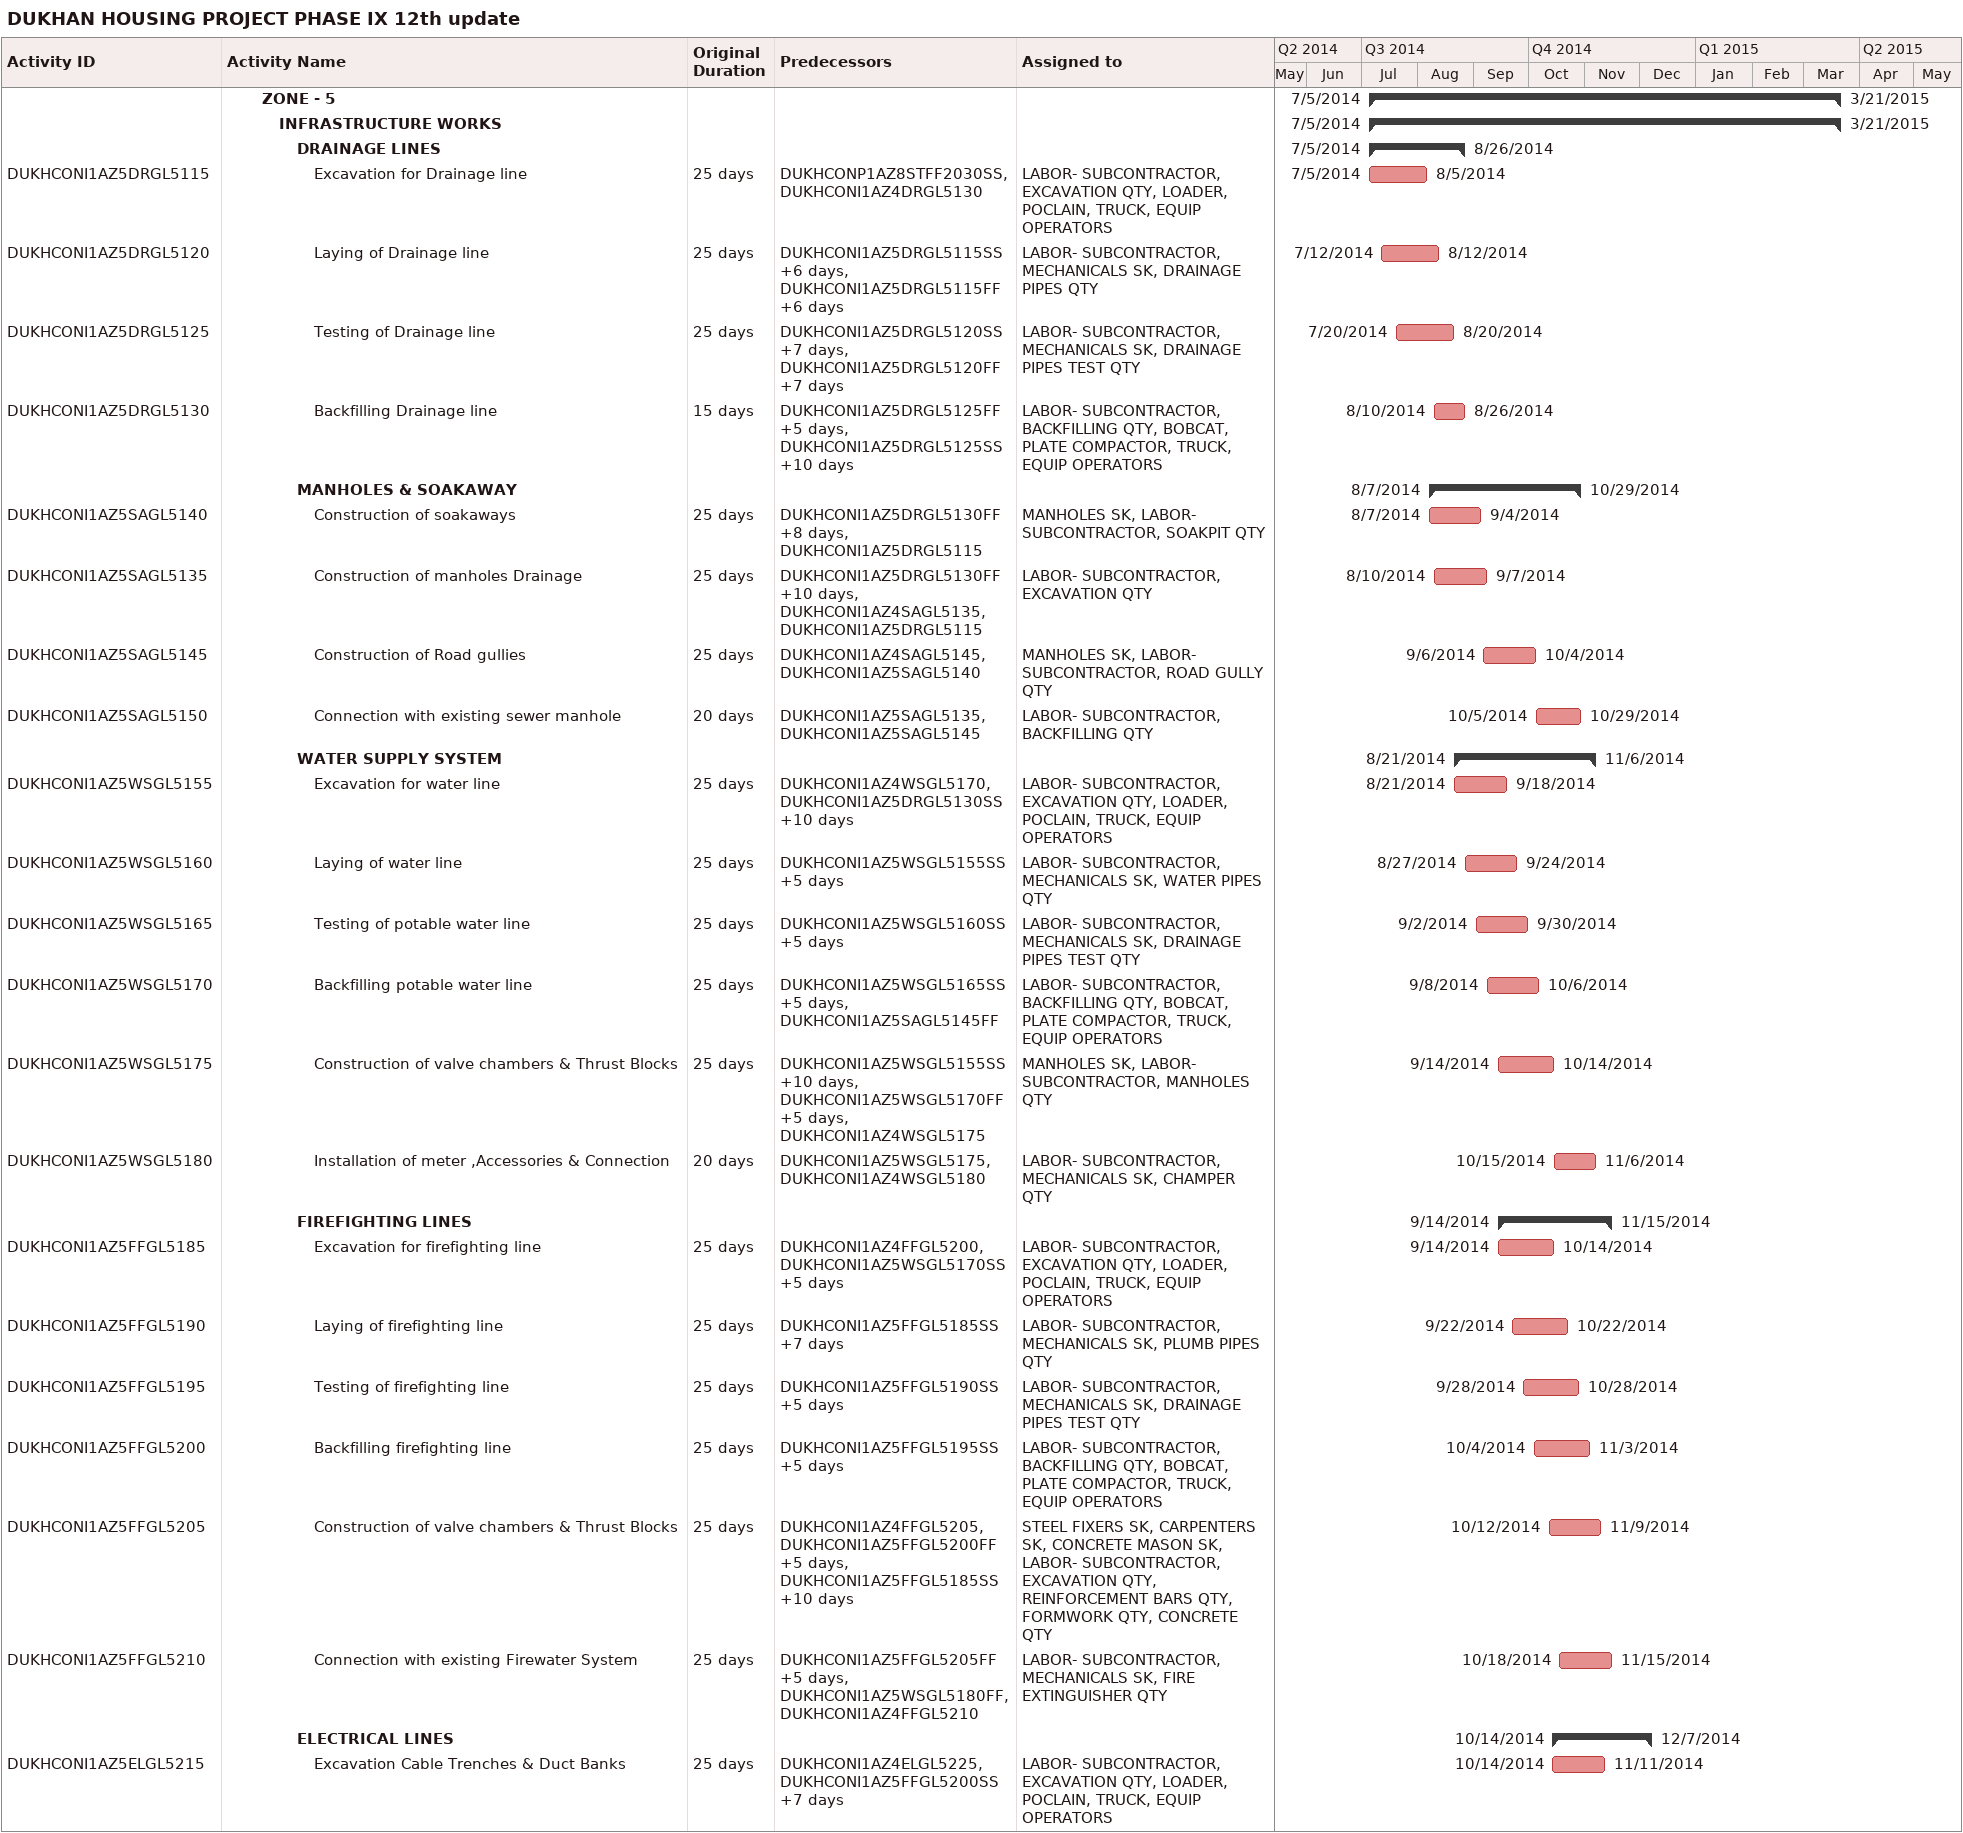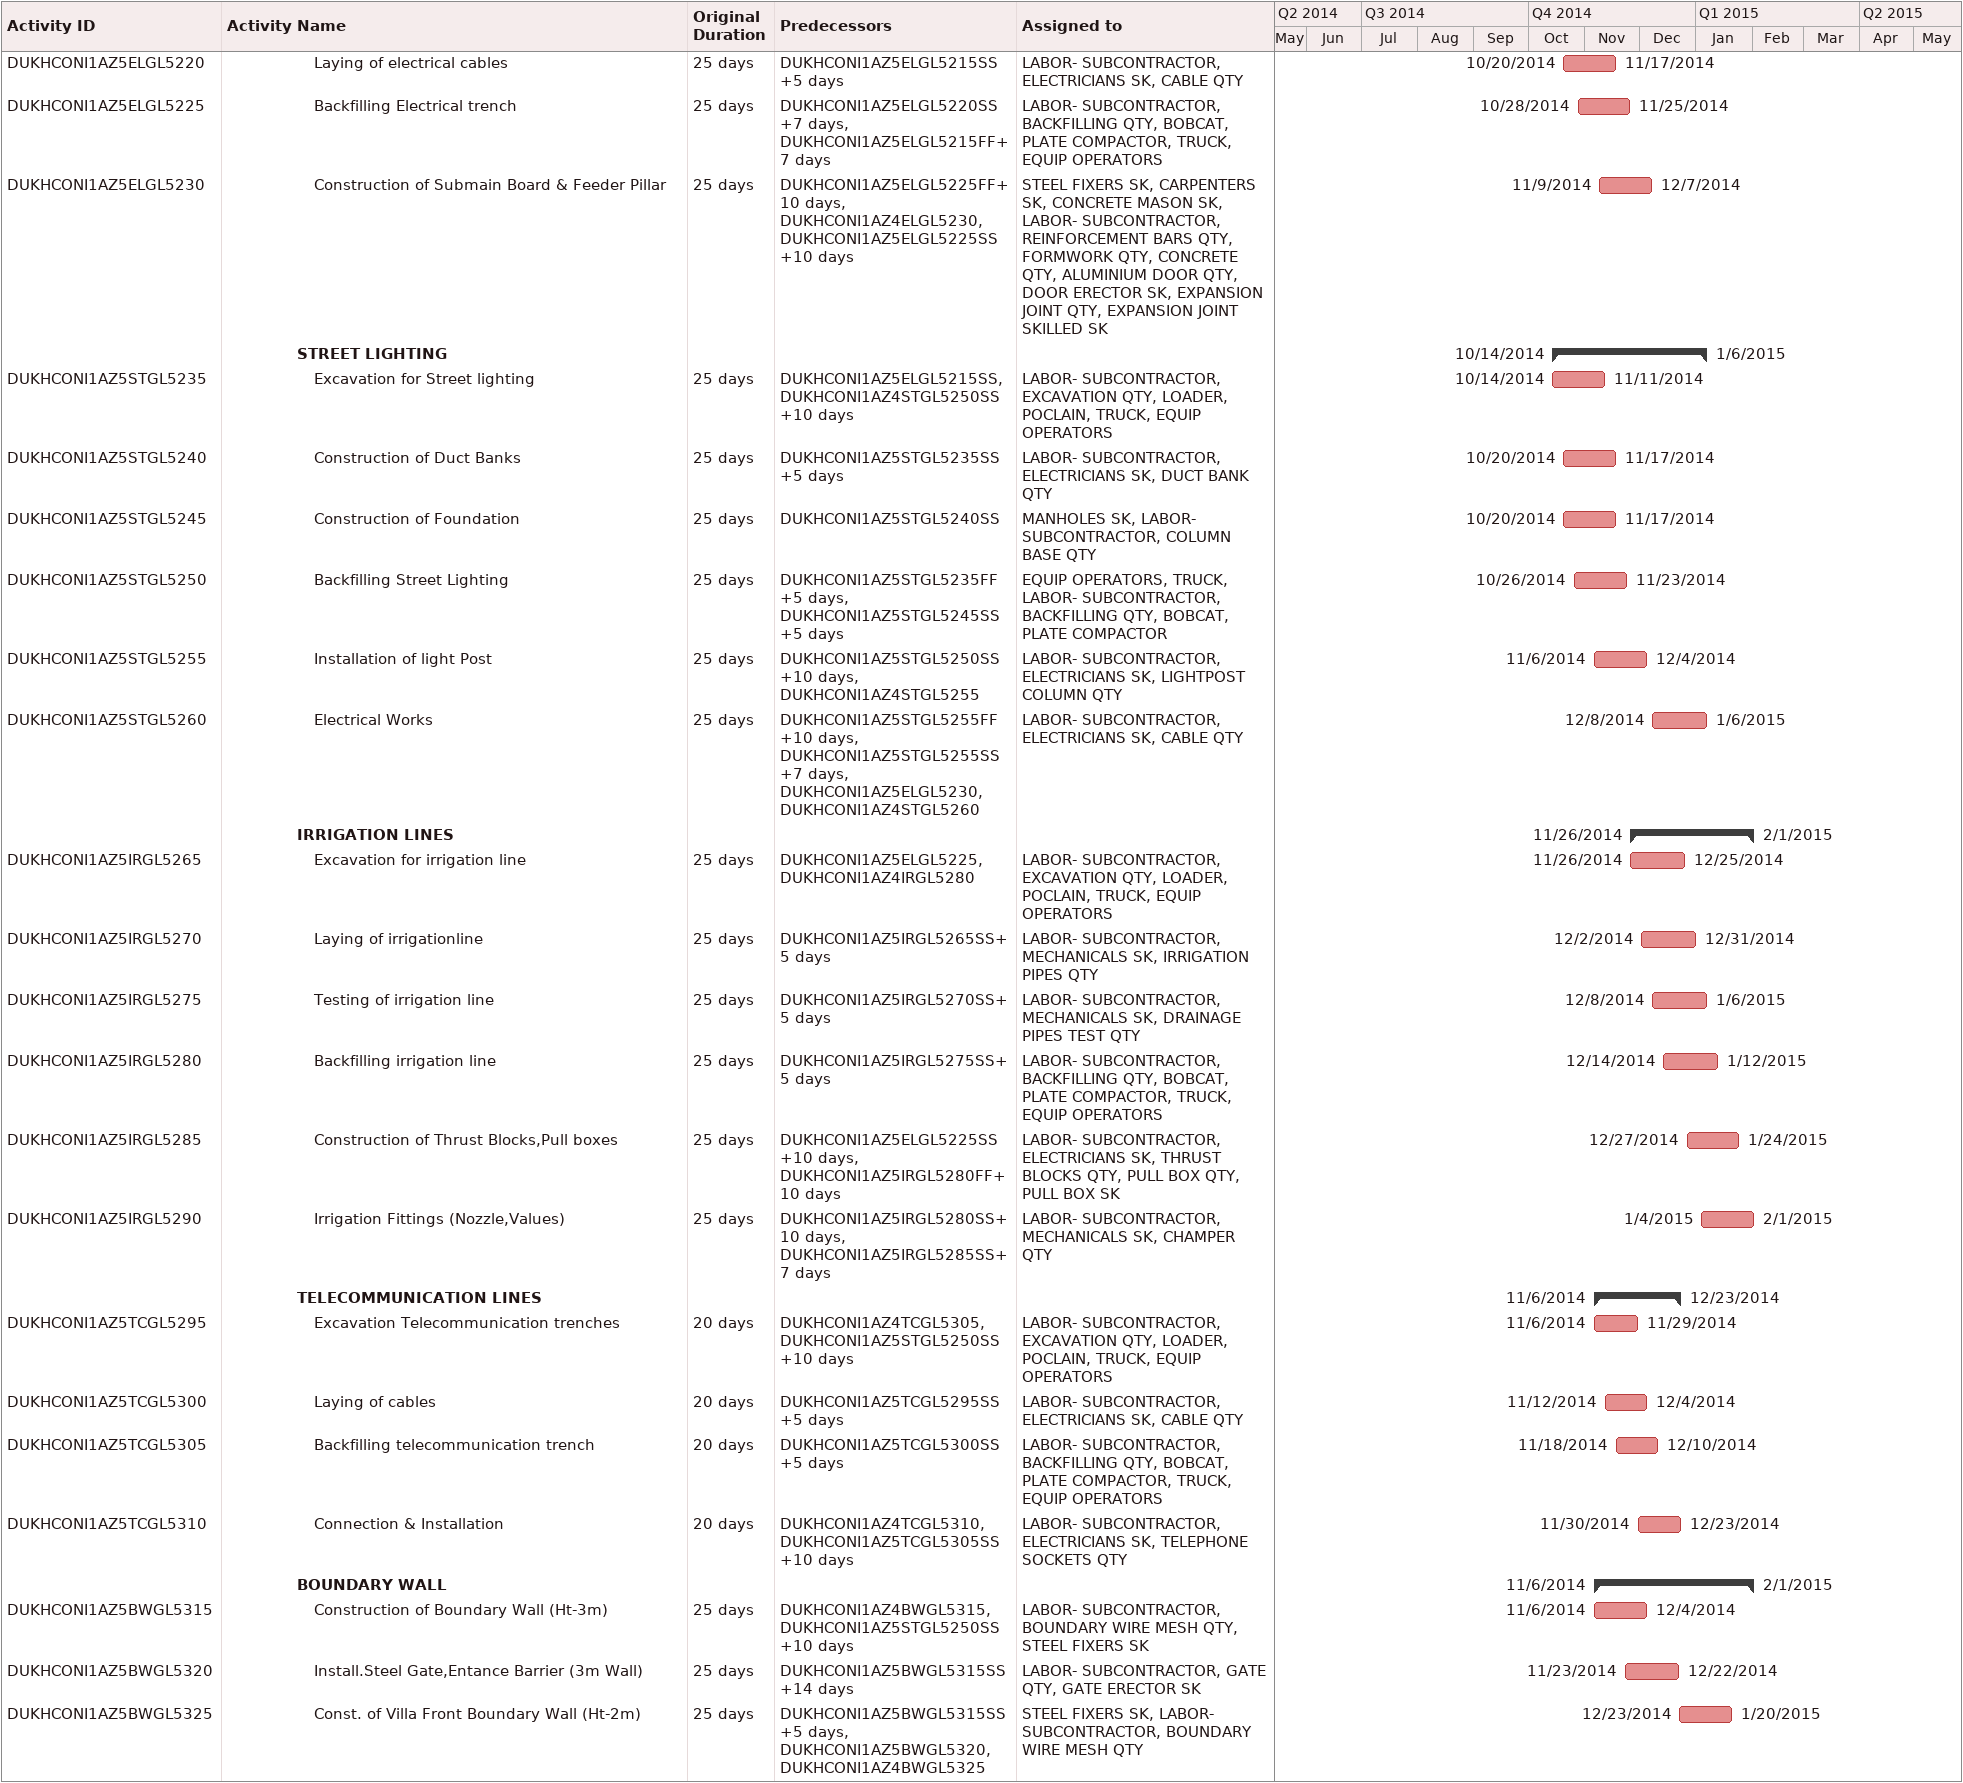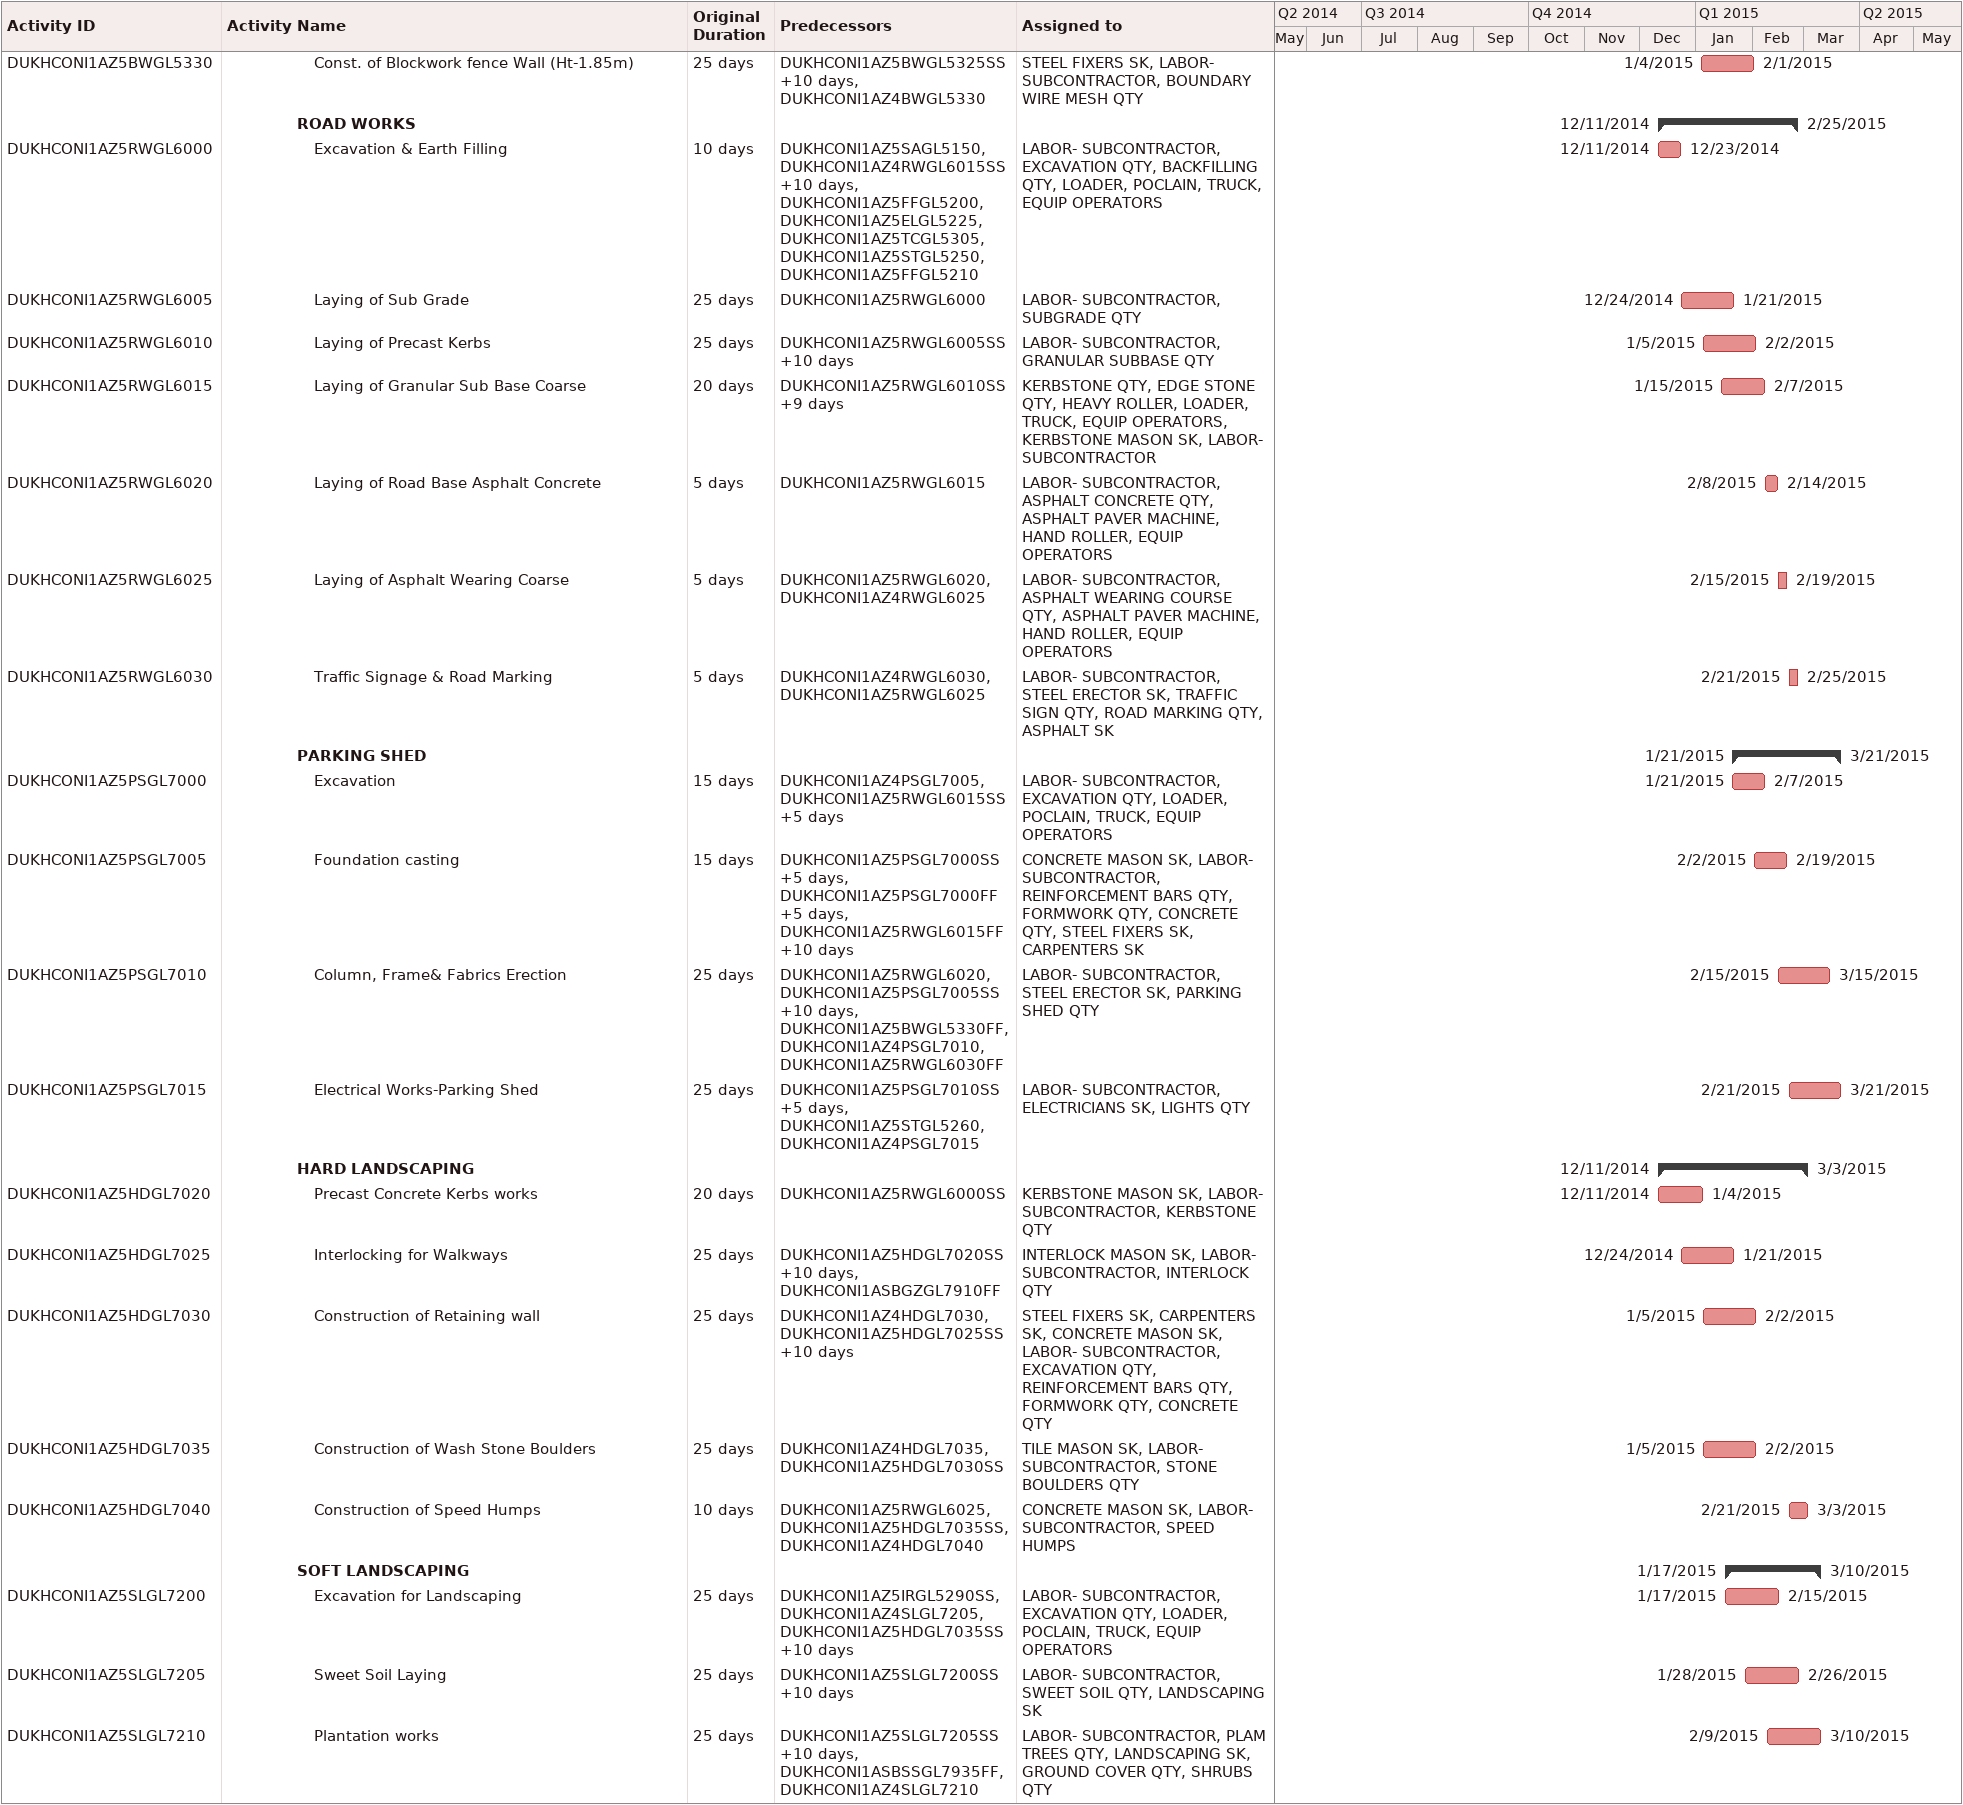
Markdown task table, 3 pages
DUKHAN HOUSING PROJECT PHASE IX 12th update

| ID | Level | Task | Original duration | Start | Finish | Predecessors | Resources |
|---|---|---|---|---|---|---|---|
|  | 3 | **ZONE - 5** |  | 2014-07-05 | 2015-03-21 |  |  |
|  | 4 | **INFRASTRUCTURE WORKS** |  | 2014-07-05 | 2015-03-21 |  |  |
|  | 5 | **DRAINAGE LINES** |  | 2014-07-05 | 2014-08-26 |  |  |
| DUKHCONI1AZ5DRGL5115 | 6 | Excavation for Drainage line | 25d | 2014-07-05 | 2014-08-05 | DUKHCONP1AZ8STFF2030SS, DUKHCONI1AZ4DRGL5130 | LABOR- SUBCONTRACTOR, EXCAVATION QTY, LOADER, POCLAIN, TRUCK, EQUIP OPERATORS |
| DUKHCONI1AZ5DRGL5120 | 6 | Laying of Drainage line | 25d | 2014-07-12 | 2014-08-12 | DUKHCONI1AZ5DRGL5115SS+6d, DUKHCONI1AZ5DRGL5115FF+6d | LABOR- SUBCONTRACTOR, MECHANICALS SK, DRAINAGE PIPES QTY |
| DUKHCONI1AZ5DRGL5125 | 6 | Testing of Drainage line | 25d | 2014-07-20 | 2014-08-20 | DUKHCONI1AZ5DRGL5120SS+7d, DUKHCONI1AZ5DRGL5120FF+7d | LABOR- SUBCONTRACTOR, MECHANICALS SK, DRAINAGE PIPES TEST QTY |
| DUKHCONI1AZ5DRGL5130 | 6 | Backfilling Drainage line | 15d | 2014-08-10 | 2014-08-26 | DUKHCONI1AZ5DRGL5125FF+5d, DUKHCONI1AZ5DRGL5125SS+10d | LABOR- SUBCONTRACTOR, BACKFILLING QTY, BOBCAT, PLATE COMPACTOR, TRUCK, EQUIP OPERATORS |
|  | 5 | **MANHOLES & SOAKAWAY** |  | 2014-08-07 | 2014-10-29 |  |  |
| DUKHCONI1AZ5SAGL5140 | 6 | Construction of soakaways | 25d | 2014-08-07 | 2014-09-04 | DUKHCONI1AZ5DRGL5130FF+8d, DUKHCONI1AZ5DRGL5115 | MANHOLES SK, LABOR- SUBCONTRACTOR, SOAKPIT QTY |
| DUKHCONI1AZ5SAGL5135 | 6 | Construction of manholes Drainage | 25d | 2014-08-10 | 2014-09-07 | DUKHCONI1AZ5DRGL5130FF+10d, DUKHCONI1AZ4SAGL5135, DUKHCONI1AZ5DRGL5115 | LABOR- SUBCONTRACTOR, EXCAVATION QTY |
| DUKHCONI1AZ5SAGL5145 | 6 | Construction of Road gullies | 25d | 2014-09-06 | 2014-10-04 | DUKHCONI1AZ4SAGL5145, DUKHCONI1AZ5SAGL5140 | MANHOLES SK, LABOR- SUBCONTRACTOR, ROAD GULLY QTY |
| DUKHCONI1AZ5SAGL5150 | 6 | Connection with existing sewer manhole | 20d | 2014-10-05 | 2014-10-29 | DUKHCONI1AZ5SAGL5135, DUKHCONI1AZ5SAGL5145 | LABOR- SUBCONTRACTOR, BACKFILLING QTY |
|  | 5 | **WATER SUPPLY SYSTEM** |  | 2014-08-21 | 2014-11-06 |  |  |
| DUKHCONI1AZ5WSGL5155 | 6 | Excavation for water line | 25d | 2014-08-21 | 2014-09-18 | DUKHCONI1AZ4WSGL5170, DUKHCONI1AZ5DRGL5130SS+10d | LABOR- SUBCONTRACTOR, EXCAVATION QTY, LOADER, POCLAIN, TRUCK, EQUIP OPERATORS |
| DUKHCONI1AZ5WSGL5160 | 6 | Laying of water line | 25d | 2014-08-27 | 2014-09-24 | DUKHCONI1AZ5WSGL5155SS+5d | LABOR- SUBCONTRACTOR, MECHANICALS SK, WATER PIPES QTY |
| DUKHCONI1AZ5WSGL5165 | 6 | Testing of potable water line | 25d | 2014-09-02 | 2014-09-30 | DUKHCONI1AZ5WSGL5160SS+5d | LABOR- SUBCONTRACTOR, MECHANICALS SK, DRAINAGE PIPES TEST QTY |
| DUKHCONI1AZ5WSGL5170 | 6 | Backfilling potable water line | 25d | 2014-09-08 | 2014-10-06 | DUKHCONI1AZ5WSGL5165SS+5d, DUKHCONI1AZ5SAGL5145FF | LABOR- SUBCONTRACTOR, BACKFILLING QTY, BOBCAT, PLATE COMPACTOR, TRUCK, EQUIP OPERATORS |
| DUKHCONI1AZ5WSGL5175 | 6 | Construction of valve chambers & Thrust Blocks | 25d | 2014-09-14 | 2014-10-14 | DUKHCONI1AZ5WSGL5155SS+10d, DUKHCONI1AZ5WSGL5170FF+5d, DUKHCONI1AZ4WSGL5175 | MANHOLES SK, LABOR- SUBCONTRACTOR, MANHOLES QTY |
| DUKHCONI1AZ5WSGL5180 | 6 | Installation of meter ,Accessories & Connection | 20d | 2014-10-15 | 2014-11-06 | DUKHCONI1AZ5WSGL5175, DUKHCONI1AZ4WSGL5180 | LABOR- SUBCONTRACTOR, MECHANICALS SK, CHAMPER QTY |
|  | 5 | **FIREFIGHTING LINES** |  | 2014-09-14 | 2014-11-15 |  |  |
| DUKHCONI1AZ5FFGL5185 | 6 | Excavation for firefighting line | 25d | 2014-09-14 | 2014-10-14 | DUKHCONI1AZ4FFGL5200, DUKHCONI1AZ5WSGL5170SS+5d | LABOR- SUBCONTRACTOR, EXCAVATION QTY, LOADER, POCLAIN, TRUCK, EQUIP OPERATORS |
| DUKHCONI1AZ5FFGL5190 | 6 | Laying of firefighting line | 25d | 2014-09-22 | 2014-10-22 | DUKHCONI1AZ5FFGL5185SS+7d | LABOR- SUBCONTRACTOR, MECHANICALS SK, PLUMB PIPES QTY |
| DUKHCONI1AZ5FFGL5195 | 6 | Testing of firefighting line | 25d | 2014-09-28 | 2014-10-28 | DUKHCONI1AZ5FFGL5190SS+5d | LABOR- SUBCONTRACTOR, MECHANICALS SK, DRAINAGE PIPES TEST QTY |
| DUKHCONI1AZ5FFGL5200 | 6 | Backfilling firefighting line | 25d | 2014-10-04 | 2014-11-03 | DUKHCONI1AZ5FFGL5195SS+5d | LABOR- SUBCONTRACTOR, BACKFILLING QTY, BOBCAT, PLATE COMPACTOR, TRUCK, EQUIP OPERATORS |
| DUKHCONI1AZ5FFGL5205 | 6 | Construction of valve chambers & Thrust Blocks | 25d | 2014-10-12 | 2014-11-09 | DUKHCONI1AZ4FFGL5205, DUKHCONI1AZ5FFGL5200FF+5d, DUKHCONI1AZ5FFGL5185SS+10d | STEEL FIXERS SK, CARPENTERS SK, CONCRETE MASON SK, LABOR- SUBCONTRACTOR, EXCAVATION QTY, REINFORCEMENT BARS QTY, FORMWORK QTY, CONCRETE QTY |
| DUKHCONI1AZ5FFGL5210 | 6 | Connection with existing Firewater System | 25d | 2014-10-18 | 2014-11-15 | DUKHCONI1AZ5FFGL5205FF+5d, DUKHCONI1AZ5WSGL5180FF, DUKHCONI1AZ4FFGL5210 | LABOR- SUBCONTRACTOR, MECHANICALS SK, FIRE EXTINGUISHER QTY |
|  | 5 | **ELECTRICAL LINES** |  | 2014-10-14 | 2014-12-07 |  |  |
| DUKHCONI1AZ5ELGL5215 | 6 | Excavation Cable Trenches & Duct Banks | 25d | 2014-10-14 | 2014-11-11 | DUKHCONI1AZ4ELGL5225, DUKHCONI1AZ5FFGL5200SS+7d | LABOR- SUBCONTRACTOR, EXCAVATION QTY, LOADER, POCLAIN, TRUCK, EQUIP OPERATORS |
| DUKHCONI1AZ5ELGL5220 | 6 | Laying of electrical cables | 25d | 2014-10-20 | 2014-11-17 | DUKHCONI1AZ5ELGL5215SS+5d | LABOR- SUBCONTRACTOR, ELECTRICIANS SK, CABLE QTY |
| DUKHCONI1AZ5ELGL5225 | 6 | Backfilling Electrical trench | 25d | 2014-10-28 | 2014-11-25 | DUKHCONI1AZ5ELGL5220SS+7d, DUKHCONI1AZ5ELGL5215FF+7d | LABOR- SUBCONTRACTOR, BACKFILLING QTY, BOBCAT, PLATE COMPACTOR, TRUCK, EQUIP OPERATORS |
| DUKHCONI1AZ5ELGL5230 | 6 | Construction of Submain Board & Feeder Pillar | 25d | 2014-11-09 | 2014-12-07 | DUKHCONI1AZ5ELGL5225FF+10d, DUKHCONI1AZ4ELGL5230, DUKHCONI1AZ5ELGL5225SS+10d | STEEL FIXERS SK, CARPENTERS SK, CONCRETE MASON SK, LABOR- SUBCONTRACTOR, REINFORCEMENT BARS QTY, FORMWORK QTY, CONCRETE QTY, ALUMINIUM DOOR QTY, DOOR ERECTOR SK, EXPANSION JOINT QTY, EXPANSION JOINT SKILLED SK |
|  | 5 | **STREET LIGHTING** |  | 2014-10-14 | 2015-01-06 |  |  |
| DUKHCONI1AZ5STGL5235 | 6 | Excavation for Street lighting | 25d | 2014-10-14 | 2014-11-11 | DUKHCONI1AZ5ELGL5215SS, DUKHCONI1AZ4STGL5250SS+10d | LABOR- SUBCONTRACTOR, EXCAVATION QTY, LOADER, POCLAIN, TRUCK, EQUIP OPERATORS |
| DUKHCONI1AZ5STGL5240 | 6 | Construction of Duct Banks | 25d | 2014-10-20 | 2014-11-17 | DUKHCONI1AZ5STGL5235SS+5d | LABOR- SUBCONTRACTOR, ELECTRICIANS SK, DUCT BANK QTY |
| DUKHCONI1AZ5STGL5245 | 6 | Construction of Foundation | 25d | 2014-10-20 | 2014-11-17 | DUKHCONI1AZ5STGL5240SS | MANHOLES SK, LABOR- SUBCONTRACTOR, COLUMN BASE QTY |
| DUKHCONI1AZ5STGL5250 | 6 | Backfilling Street Lighting | 25d | 2014-10-26 | 2014-11-23 | DUKHCONI1AZ5STGL5235FF+5d, DUKHCONI1AZ5STGL5245SS+5d | EQUIP OPERATORS, TRUCK, LABOR- SUBCONTRACTOR, BACKFILLING QTY, BOBCAT, PLATE COMPACTOR |
| DUKHCONI1AZ5STGL5255 | 6 | Installation of light Post | 25d | 2014-11-06 | 2014-12-04 | DUKHCONI1AZ5STGL5250SS+10d, DUKHCONI1AZ4STGL5255 | LABOR- SUBCONTRACTOR, ELECTRICIANS SK, LIGHTPOST COLUMN QTY |
| DUKHCONI1AZ5STGL5260 | 6 | Electrical Works | 25d | 2014-12-08 | 2015-01-06 | DUKHCONI1AZ5STGL5255FF+10d, DUKHCONI1AZ5STGL5255SS+7d, DUKHCONI1AZ5ELGL5230, DUKHCONI1AZ4STGL5260 | LABOR- SUBCONTRACTOR, ELECTRICIANS SK, CABLE QTY |
|  | 5 | **IRRIGATION LINES** |  | 2014-11-26 | 2015-02-01 |  |  |
| DUKHCONI1AZ5IRGL5265 | 6 | Excavation for irrigation line | 25d | 2014-11-26 | 2014-12-25 | DUKHCONI1AZ5ELGL5225, DUKHCONI1AZ4IRGL5280 | LABOR- SUBCONTRACTOR, EXCAVATION QTY, LOADER, POCLAIN, TRUCK, EQUIP OPERATORS |
| DUKHCONI1AZ5IRGL5270 | 6 | Laying of irrigationline | 25d | 2014-12-02 | 2014-12-31 | DUKHCONI1AZ5IRGL5265SS+5d | LABOR- SUBCONTRACTOR, MECHANICALS SK, IRRIGATION PIPES QTY |
| DUKHCONI1AZ5IRGL5275 | 6 | Testing of irrigation line | 25d | 2014-12-08 | 2015-01-06 | DUKHCONI1AZ5IRGL5270SS+5d | LABOR- SUBCONTRACTOR, MECHANICALS SK, DRAINAGE PIPES TEST QTY |
| DUKHCONI1AZ5IRGL5280 | 6 | Backfilling irrigation line | 25d | 2014-12-14 | 2015-01-12 | DUKHCONI1AZ5IRGL5275SS+5d | LABOR- SUBCONTRACTOR, BACKFILLING QTY, BOBCAT, PLATE COMPACTOR, TRUCK, EQUIP OPERATORS |
| DUKHCONI1AZ5IRGL5285 | 6 | Construction of Thrust Blocks,Pull boxes | 25d | 2014-12-27 | 2015-01-24 | DUKHCONI1AZ5ELGL5225SS+10d, DUKHCONI1AZ5IRGL5280FF+10d | LABOR- SUBCONTRACTOR, ELECTRICIANS SK, THRUST BLOCKS QTY, PULL BOX QTY, PULL BOX SK |
| DUKHCONI1AZ5IRGL5290 | 6 | Irrigation Fittings (Nozzle,Values) | 25d | 2015-01-04 | 2015-02-01 | DUKHCONI1AZ5IRGL5280SS+10d, DUKHCONI1AZ5IRGL5285SS+7d | LABOR- SUBCONTRACTOR, MECHANICALS SK, CHAMPER QTY |
|  | 5 | **TELECOMMUNICATION LINES** |  | 2014-11-06 | 2014-12-23 |  |  |
| DUKHCONI1AZ5TCGL5295 | 6 | Excavation Telecommunication trenches | 20d | 2014-11-06 | 2014-11-29 | DUKHCONI1AZ4TCGL5305, DUKHCONI1AZ5STGL5250SS+10d | LABOR- SUBCONTRACTOR, EXCAVATION QTY, LOADER, POCLAIN, TRUCK, EQUIP OPERATORS |
| DUKHCONI1AZ5TCGL5300 | 6 | Laying of cables | 20d | 2014-11-12 | 2014-12-04 | DUKHCONI1AZ5TCGL5295SS+5d | LABOR- SUBCONTRACTOR, ELECTRICIANS SK, CABLE QTY |
| DUKHCONI1AZ5TCGL5305 | 6 | Backfilling telecommunication trench | 20d | 2014-11-18 | 2014-12-10 | DUKHCONI1AZ5TCGL5300SS+5d | LABOR- SUBCONTRACTOR, BACKFILLING QTY, BOBCAT, PLATE COMPACTOR, TRUCK, EQUIP OPERATORS |
| DUKHCONI1AZ5TCGL5310 | 6 | Connection & Installation | 20d | 2014-11-30 | 2014-12-23 | DUKHCONI1AZ4TCGL5310, DUKHCONI1AZ5TCGL5305SS+10d | LABOR- SUBCONTRACTOR, ELECTRICIANS SK, TELEPHONE SOCKETS QTY |
|  | 5 | **BOUNDARY WALL** |  | 2014-11-06 | 2015-02-01 |  |  |
| DUKHCONI1AZ5BWGL5315 | 6 | Construction of Boundary Wall (Ht-3m) | 25d | 2014-11-06 | 2014-12-04 | DUKHCONI1AZ4BWGL5315, DUKHCONI1AZ5STGL5250SS+10d | LABOR- SUBCONTRACTOR, BOUNDARY WIRE MESH QTY, STEEL FIXERS SK |
| DUKHCONI1AZ5BWGL5320 | 6 | Install.Steel Gate,Entance Barrier (3m Wall) | 25d | 2014-11-23 | 2014-12-22 | DUKHCONI1AZ5BWGL5315SS+14d | LABOR- SUBCONTRACTOR, GATE QTY, GATE ERECTOR SK |
| DUKHCONI1AZ5BWGL5325 | 6 | Const. of Villa Front Boundary Wall (Ht-2m) | 25d | 2014-12-23 | 2015-01-20 | DUKHCONI1AZ5BWGL5315SS+5d, DUKHCONI1AZ5BWGL5320, DUKHCONI1AZ4BWGL5325 | STEEL FIXERS SK, LABOR- SUBCONTRACTOR, BOUNDARY WIRE MESH QTY |
| DUKHCONI1AZ5BWGL5330 | 6 | Const. of Blockwork fence Wall (Ht-1.85m) | 25d | 2015-01-04 | 2015-02-01 | DUKHCONI1AZ5BWGL5325SS+10d, DUKHCONI1AZ4BWGL5330 | STEEL FIXERS SK, LABOR- SUBCONTRACTOR, BOUNDARY WIRE MESH QTY |
|  | 5 | **ROAD WORKS** |  | 2014-12-11 | 2015-02-25 |  |  |
| DUKHCONI1AZ5RWGL6000 | 6 | Excavation & Earth Filling | 10d | 2014-12-11 | 2014-12-23 | DUKHCONI1AZ5SAGL5150, DUKHCONI1AZ4RWGL6015SS+10d, DUKHCONI1AZ5FFGL5200, DUKHCONI1AZ5ELGL5225, DUKHCONI1AZ5TCGL5305, DUKHCONI1AZ5STGL5250, DUKHCONI1AZ5FFGL5210 | LABOR- SUBCONTRACTOR, EXCAVATION QTY, BACKFILLING QTY, LOADER, POCLAIN, TRUCK, EQUIP OPERATORS |
| DUKHCONI1AZ5RWGL6005 | 6 | Laying of Sub Grade | 25d | 2014-12-24 | 2015-01-21 | DUKHCONI1AZ5RWGL6000 | LABOR- SUBCONTRACTOR, SUBGRADE QTY |
| DUKHCONI1AZ5RWGL6010 | 6 | Laying of Precast Kerbs | 25d | 2015-01-05 | 2015-02-02 | DUKHCONI1AZ5RWGL6005SS+10d | LABOR- SUBCONTRACTOR, GRANULAR SUBBASE QTY |
| DUKHCONI1AZ5RWGL6015 | 6 | Laying of Granular Sub Base Coarse | 20d | 2015-01-15 | 2015-02-07 | DUKHCONI1AZ5RWGL6010SS+9d | KERBSTONE QTY, EDGE STONE QTY, HEAVY ROLLER, LOADER, TRUCK, EQUIP OPERATORS, KERBSTONE MASON SK, LABOR- SUBCONTRACTOR |
| DUKHCONI1AZ5RWGL6020 | 6 | Laying of Road Base Asphalt Concrete | 5d | 2015-02-08 | 2015-02-14 | DUKHCONI1AZ5RWGL6015 | LABOR- SUBCONTRACTOR, ASPHALT CONCRETE QTY, ASPHALT PAVER MACHINE, HAND ROLLER, EQUIP OPERATORS |
| DUKHCONI1AZ5RWGL6025 | 6 | Laying of Asphalt Wearing Coarse | 5d | 2015-02-15 | 2015-02-19 | DUKHCONI1AZ5RWGL6020, DUKHCONI1AZ4RWGL6025 | LABOR- SUBCONTRACTOR, ASPHALT WEARING COURSE QTY, ASPHALT PAVER MACHINE, HAND ROLLER, EQUIP OPERATORS |
| DUKHCONI1AZ5RWGL6030 | 6 | Traffic Signage & Road Marking | 5d | 2015-02-21 | 2015-02-25 | DUKHCONI1AZ4RWGL6030, DUKHCONI1AZ5RWGL6025 | LABOR- SUBCONTRACTOR, STEEL ERECTOR SK, TRAFFIC SIGN QTY, ROAD MARKING QTY, ASPHALT SK |
|  | 5 | **PARKING SHED** |  | 2015-01-21 | 2015-03-21 |  |  |
| DUKHCONI1AZ5PSGL7000 | 6 | Excavation | 15d | 2015-01-21 | 2015-02-07 | DUKHCONI1AZ4PSGL7005, DUKHCONI1AZ5RWGL6015SS+5d | LABOR- SUBCONTRACTOR, EXCAVATION QTY, LOADER, POCLAIN, TRUCK, EQUIP OPERATORS |
| DUKHCONI1AZ5PSGL7005 | 6 | Foundation casting | 15d | 2015-02-02 | 2015-02-19 | DUKHCONI1AZ5PSGL7000SS+5d, DUKHCONI1AZ5PSGL7000FF+5d, DUKHCONI1AZ5RWGL6015FF+10d | CONCRETE MASON SK, LABOR- SUBCONTRACTOR, REINFORCEMENT BARS QTY, FORMWORK QTY, CONCRETE QTY, STEEL FIXERS SK, CARPENTERS SK |
| DUKHCONI1AZ5PSGL7010 | 6 | Column, Frame& Fabrics Erection | 25d | 2015-02-15 | 2015-03-15 | DUKHCONI1AZ5RWGL6020, DUKHCONI1AZ5PSGL7005SS+10d, DUKHCONI1AZ5BWGL5330FF, DUKHCONI1AZ4PSGL7010, DUKHCONI1AZ5RWGL6030FF | LABOR- SUBCONTRACTOR, STEEL ERECTOR SK, PARKING SHED QTY |
| DUKHCONI1AZ5PSGL7015 | 6 | Electrical Works-Parking Shed | 25d | 2015-02-21 | 2015-03-21 | DUKHCONI1AZ5PSGL7010SS+5d, DUKHCONI1AZ5STGL5260, DUKHCONI1AZ4PSGL7015 | LABOR- SUBCONTRACTOR, ELECTRICIANS SK, LIGHTS QTY |
|  | 5 | **HARD LANDSCAPING** |  | 2014-12-11 | 2015-03-03 |  |  |
| DUKHCONI1AZ5HDGL7020 | 6 | Precast Concrete Kerbs works | 20d | 2014-12-11 | 2015-01-04 | DUKHCONI1AZ5RWGL6000SS | KERBSTONE MASON SK, LABOR- SUBCONTRACTOR, KERBSTONE QTY |
| DUKHCONI1AZ5HDGL7025 | 6 | Interlocking for Walkways | 25d | 2014-12-24 | 2015-01-21 | DUKHCONI1AZ5HDGL7020SS+10d, DUKHCONI1ASBGZGL7910FF | INTERLOCK MASON SK, LABOR- SUBCONTRACTOR, INTERLOCK QTY |
| DUKHCONI1AZ5HDGL7030 | 6 | Construction of Retaining wall | 25d | 2015-01-05 | 2015-02-02 | DUKHCONI1AZ4HDGL7030, DUKHCONI1AZ5HDGL7025SS+10d | STEEL FIXERS SK, CARPENTERS SK, CONCRETE MASON SK, LABOR- SUBCONTRACTOR, EXCAVATION QTY, REINFORCEMENT BARS QTY, FORMWORK QTY, CONCRETE QTY |
| DUKHCONI1AZ5HDGL7035 | 6 | Construction of Wash Stone Boulders | 25d | 2015-01-05 | 2015-02-02 | DUKHCONI1AZ4HDGL7035, DUKHCONI1AZ5HDGL7030SS | TILE MASON SK, LABOR- SUBCONTRACTOR, STONE BOULDERS QTY |
| DUKHCONI1AZ5HDGL7040 | 6 | Construction of Speed Humps | 10d | 2015-02-21 | 2015-03-03 | DUKHCONI1AZ5RWGL6025, DUKHCONI1AZ5HDGL7035SS, DUKHCONI1AZ4HDGL7040 | CONCRETE MASON SK, LABOR- SUBCONTRACTOR, SPEED HUMPS |
|  | 5 | **SOFT LANDSCAPING** |  | 2015-01-17 | 2015-03-10 |  |  |
| DUKHCONI1AZ5SLGL7200 | 6 | Excavation for Landscaping | 25d | 2015-01-17 | 2015-02-15 | DUKHCONI1AZ5IRGL5290SS, DUKHCONI1AZ4SLGL7205, DUKHCONI1AZ5HDGL7035SS+10d | LABOR- SUBCONTRACTOR, EXCAVATION QTY, LOADER, POCLAIN, TRUCK, EQUIP OPERATORS |
| DUKHCONI1AZ5SLGL7205 | 6 | Sweet Soil Laying | 25d | 2015-01-28 | 2015-02-26 | DUKHCONI1AZ5SLGL7200SS+10d | LABOR- SUBCONTRACTOR, SWEET SOIL QTY, LANDSCAPING SK |
| DUKHCONI1AZ5SLGL7210 | 6 | Plantation works | 25d | 2015-02-09 | 2015-03-10 | DUKHCONI1AZ5SLGL7205SS+10d, DUKHCONI1ASBSSGL7935FF, DUKHCONI1AZ4SLGL7210 | LABOR- SUBCONTRACTOR, PLAM TREES QTY, LANDSCAPING SK, GROUND COVER QTY, SHRUBS QTY |
